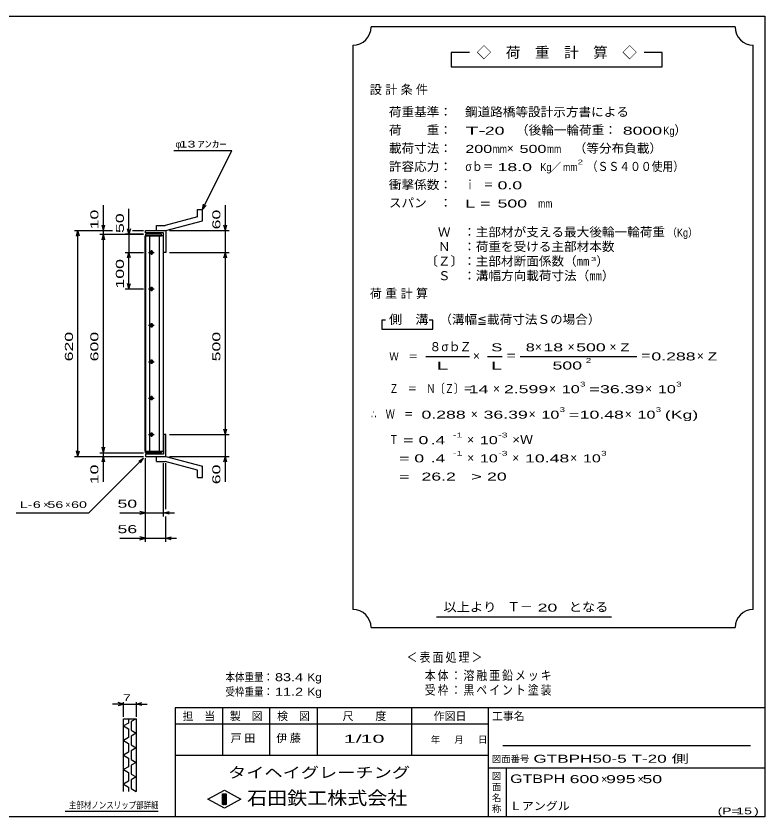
# Model space of a CAD drawing. Units: millimetres, scale not verified. Extents: x -1820 to 1736, y -1282 to 1048.
# Drawn here: x -321 to 1736, y -1152 to 1048 of the extents above; entities that cross this region are included whole.
import ezdxf
from ezdxf.enums import TextEntityAlignment as Align

# ---------------------------------------------------------------- set-up
doc = ezdxf.new("R2010")
doc.units = ezdxf.units.MM
doc.header["$LTSCALE"] = 10
for name, color, linetype, lineweight in [('0_2', 150, 'Continuous', 25), ('16', 3, 'Continuous', 25), ('19', 6, 'Continuous', 25), ('22', 4, 'Continuous', 25), ('24', 2, 'Continuous', 25), ('32', 4, 'Continuous', 25)]:
    doc.layers.add(name, color=color, linetype=linetype, lineweight=lineweight)
doc.styles.add('ベクトル', font='')
doc.styles.get('ベクトル').set_extended_font_data('ベクトル')

msp = doc.modelspace()

# ---------------------------------------------------------------- linework, layer by layer
at = {"layer": '0_2'}
for p, q in [((-1724, 1048.5), (1736, 1048.5)), ((1736, 1048.5), (1736, -1151.5)), ((1736, -851.5), (116, -851.5)), ((116, -851.5), (116, -1151.5)), ((246, -851.5), (246, -981.5)), ((376, -981.5), (376, -851.5)), ((506, -851.5), (506, -981.5)), ((766, -981.5), (766, -851.5)), ((976, -851.5), (976, -1151.5)), ((976, -896.5), (116, -896.5)), ((1696, -956.5), (1016, -956.5)), ((116, -981.5), (976, -981.5)), ((976, -1016.5), (1736, -1016.5)), ((1026, -1151.5), (1026, -1016.5)), ((206, -1102.5), (251, -1077.5)), ((251, -1077.5), (296, -1102.5)), ((246, -1087.5), (256, -1087.5)), ((246, -1117.5), (246, -1087.5)), ((246, -1087.5), (248, -1087.5)), ((248, -1087.5), (248, -1117.5)), ((250, -1117.5), (250, -1087.5)), ((250, -1087.5), (252, -1087.5)), ((252, -1087.5), (252, -1117.5)), ((254, -1117.5), (254, -1087.5)), ((254, -1087.5), (256, -1087.5)), ((256, -1087.5), (256, -1117.5)), ((256, -1087.5), (256, -1117.5)), ((251, -1127.5), (206, -1102.5)), ((256, -1117.5), (246, -1117.5)), ((248, -1117.5), (250, -1117.5)), ((296, -1102.5), (251, -1127.5)), ((252, -1117.5), (254, -1117.5)), ((1736, -1151.5), (-1724, -1151.5))]:
    msp.add_line(p, q, dxfattribs=at)
at = {"layer": '16'}
for p, q in [((33.3, -146.5), (33.3, 444.5)), ((33.3, 444.5), (34, 444.5)), ((78, 449), (34, 449)), ((34, 449), (34, 444.5)), ((34, 444.5), (78, 444.5)), ((34, 444.5), (34, -146.5)), ((84, 444.5), (34, 444.5)), ((45.5, 444.5), (45.5, -146.5)), ((72.5, -146.5), (72.5, 444.5)), ((78, 444.5), (78, 449)), ((84, -146.5), (84, 444.5)), ((42.5, 399), (58.5, 399)), ((52.5, 402), (48.5, 402)), ((48.5, 396), (52.5, 396)), ((50.5, 405), (50.5, 393)), ((42.5, 299), (58.5, 299)), ((52.5, 302), (48.5, 302)), ((48.5, 296), (52.5, 296)), ((50.5, 305), (50.5, 293)), ((42.5, 199), (58.5, 199)), ((52.5, 202), (48.5, 202)), ((50.5, 205), (50.5, 193)), ((48.5, 196), (52.5, 196)), ((42.5, 99), (58.5, 99)), ((52.5, 102), (48.5, 102)), ((48.5, 96), (52.5, 96)), ((50.5, 105), (50.5, 93)), ((52.5, 2), (48.5, 2)), ((50.5, 5), (50.5, -7)), ((42.5, -1), (58.5, -1)), ((48.5, -4), (52.5, -4)), ((42.5, -101), (58.5, -101)), ((52.5, -98), (48.5, -98)), ((48.5, -104), (52.5, -104)), ((50.5, -95), (50.5, -107)), ((34, -146.5), (33.3, -146.5)), ((34, -146.5), (78, -146.5)), ((34, -151), (34, -146.5)), ((34, -146.5), (84, -146.5)), ((78, -151), (34, -151)), ((78, -146.5), (78, -151))]:
    msp.add_line(p, q, dxfattribs=at)
for centre, radius, start, end in [((48.5, 399), 3, 90, 270), ((50.5, 399), 4, 46.6, 133.4), ((50.5, 399), 4, 226.6, 313.4), ((52.5, 399), 3, 270, 90), ((48.5, 299), 3, 90, 270), ((50.5, 299), 4, 46.6, 133.4), ((50.5, 299), 4, 226.6, 313.4), ((52.5, 299), 3, 270, 90), ((48.5, 199), 3, 90, 270), ((50.5, 199), 4, 46.6, 133.4), ((52.5, 199), 3, 270, 90), ((50.5, 199), 4, 226.6, 313.4), ((48.5, 99), 3, 90, 270), ((50.5, 99), 4, 46.6, 133.4), ((50.5, 99), 4, 226.6, 313.4), ((52.5, 99), 3, 270, 90), ((48.5, -1), 3, 90, 270), ((50.5, -1), 4, 46.6, 133.4), ((52.5, -1), 3, 270, 90), ((50.5, -1), 4, 226.6, 313.4), ((48.5, -101), 3, 90, 270), ((50.5, -101), 4, 46.6, 133.4), ((50.5, -101), 4, 226.6, 313.4), ((52.5, -101), 3, 270, 90)]:
    msp.add_arc(centre, radius, start, end, dxfattribs=at)
at = {"layer": '19'}
for p, q in [((177, 517), (191, 517)), ((177, 497), (177, 517)), ((191, 486), (191, 517)), ((177, 497), (88, 473)), ((90, 459), (191, 486)), ((65, 473), (88, 473)), ((65, 459), (65, 473)), ((34, 453), (34, 459)), ((34, 459), (89, 459)), ((84, 453), (34, 453)), ((65, 459), (90, 459)), ((84, 399), (84, 453)), ((89, 459), (90, 458)), ((90, 458), (90, 399)), ((90, 399), (84, 399)), ((90, -101), (84, -101)), ((84, -101), (84, -155)), ((90, -160), (90, -101)), ((34, -155), (34, -161)), ((84, -155), (34, -155)), ((34, -161), (89, -161)), ((65, -161), (90, -161)), ((65, -175), (65, -161)), ((65, -175), (88, -175)), ((177, -199), (88, -175)), ((89, -161), (90, -160)), ((90, -161), (191, -188)), ((191, -219), (191, -188)), ((177, -219), (177, -199)), ((177, -219), (191, -219))]:
    msp.add_line(p, q, dxfattribs=at)
at = {"layer": '22'}
for p, q in [((112, 679), (272, 679)), ((191, 517), (272, 679)), ((-81, 459), (-81, 529)), ((191, 517), (194, 531.6)), ((191, 517), (201, 528)), ((254, 459), (254, 529)), ((-11, 449), (-11, 519)), ((-81, 459), (-85, 474)), ((-81, 459), (-77, 474)), ((-11, 449), (-15, 464)), ((-7, 464), (-11, 449)), ((254, 459), (250, 474)), ((254, 459), (258, 474)), ((-161, 459), (-56, 459)), ((-155, 444), (-151, 459)), ((-147, 444), (-151, 459)), ((-151, -161), (-151, 459)), ((-91, 459), (-56, 459)), ((-91, 449), (29, 449)), ((-85, 434), (-81, 449)), ((-81, 449), (-81, 459)), ((-77, 434), (-81, 449)), ((-81, -151), (-81, 449)), ((29, 449), (-21, 449)), ((-11, 449), (-11, 399)), ((-1, 459), (29, 459)), ((-1, 459), (29, 459)), ((100, 459), (264, 459)), ((254, 399), (254, 459)), ((-21, 399), (29, 399)), ((-15, 384), (-11, 399)), ((-7, 384), (-11, 399)), ((-11, 299), (-11, 399)), ((100, 399), (264, 399)), ((250, 384), (254, 399)), ((258, 384), (254, 399)), ((254, -101), (254, 399)), ((-11, 299), (-15, 314)), ((-11, 299), (-7, 314)), ((-21, 299), (29, 299)), ((254, -101), (250, -86)), ((254, -101), (258, -86)), ((100, -101), (264, -101)), ((254, -161), (254, -101)), ((-151, -161), (-155, -146)), ((-151, -161), (-147, -146)), ((-91, -151), (29, -151)), ((-81, -151), (-85, -136)), ((-81, -151), (-77, -136)), ((-81, -161), (-81, -151)), ((-161, -161), (29, -161)), ((-121, -316), (29, -166)), ((-91, -161), (29, -161)), ((-85, -176), (-81, -161)), ((-77, -176), (-81, -161)), ((-81, -231), (-81, -161)), ((16, -174), (29, -166)), ((21, -179), (29, -166)), ((34, -326), (34, -166)), ((34, -396), (34, -166)), ((100, -161), (264, -161)), ((250, -176), (254, -161)), ((258, -176), (254, -161)), ((254, -231), (254, -161)), ((84, -326), (84, -180)), ((90, -306), (90, -180)), ((-321, -316), (-121, -316)), ((-36, -316), (34, -316)), ((34, -316), (19, -312)), ((19, -320), (34, -316)), ((34, -316), (84, -316)), ((84, -316), (99, -312)), ((99, -320), (84, -316)), ((84, -316), (114, -316)), ((90, -396), (90, -326)), ((-36, -386), (34, -386)), ((34, -386), (19, -382)), ((19, -390), (34, -386)), ((34, -386), (90, -386)), ((90, -386), (105, -382)), ((105, -390), (90, -386)), ((90, -386), (120, -386))]:
    msp.add_line(p, q, dxfattribs=at)
at = {"layer": '24', "color": 4}
for p, q in [((1654, 1018.5), (654, 1018.5)), ((604, 968.5), (604, -581.5)), ((1704, -581.5), (1704, 968.5)), ((924, 948.5), (874, 948.5)), ((874, 948.5), (874, 908.5)), ((1454, 948.5), (1404, 948.5)), ((1454, 908.5), (1454, 948.5)), ((874, 908.5), (1454, 908.5)), ((694, 213.5), (684, 213.5)), ((684, 213.5), (684, 188.5)), ((824, 213.5), (814, 213.5)), ((824, 188.5), (824, 213.5)), ((684, 188.5), (824, 188.5)), ((804, 113.5), (924, 113.5)), ((974, 113.5), (1014, 113.5)), ((1064, 113.5), (1384, 113.5)), ((834, -601.5), (1314, -601.5)), ((654, -631.5), (1654, -631.5))]:
    msp.add_line(p, q, dxfattribs=at)
for centre, start, end in [((604, 1018.5), 270, 0), ((1704, 1018.5), 180, 270), ((604, -631.5), 0, 90), ((1704, -631.5), 90, 180)]:
    msp.add_arc(centre, 50, start, end, dxfattribs=at)
at = {"layer": '32'}
for p, q in [((-26, -841.5), (-56, -841.5)), ((-26, -841.5), (-41, -837.5)), ((-41, -845.5), (-26, -841.5)), ((-26, -876.5), (-26, -836.5)), ((-26, -841.5), (9, -841.5)), ((9, -836.5), (9, -876.5)), ((9, -841.5), (24, -837.5)), ((24, -845.5), (9, -841.5)), ((9, -841.5), (39, -841.5)), ((-26, -881.5), (9, -881.5)), ((-26, -1081.5), (-26, -881.5)), ((-12, -893.5), (-26, -901.5)), ((-26, -901.5), (-12, -909.5)), ((-12, -881.5), (-12, -893.5)), ((9, -881.5), (-5, -889.5)), ((-5, -889.5), (-5, -913.5)), ((9, -881.5), (9, -1081.5)), ((-12, -909.5), (-12, -933.5)), ((-5, -913.5), (9, -921.5)), ((9, -921.5), (-5, -929.5)), ((-12, -933.5), (-26, -941.5)), ((-26, -941.5), (-12, -949.5)), ((-5, -929.5), (-5, -953.5)), ((-12, -949.5), (-12, -973.5)), ((-5, -953.5), (9, -961.5)), ((9, -961.5), (-5, -969.5)), ((-12, -973.5), (-26, -981.5)), ((-26, -981.5), (-12, -989.5)), ((-12, -989.5), (-12, -1013.5)), ((-5, -969.5), (-5, -993.5)), ((-5, -993.5), (9, -1001.5)), ((9, -1001.5), (-5, -1009.5)), ((-5, -1009.5), (-5, -1033.5)), ((-12, -1013.5), (-26, -1021.5)), ((-26, -1021.5), (-12, -1029.5)), ((-12, -1029.5), (-12, -1053.5)), ((-5, -1033.5), (9, -1041.5)), ((-12, -1053.5), (-26, -1061.5)), ((9, -1041.5), (-5, -1049.5)), ((-5, -1049.5), (-5, -1073.5)), ((-26, -1061.5), (-12, -1069.5)), ((-12, -1069.5), (-12, -1081.5)), ((-5, -1073.5), (9, -1081.5)), ((69, -1136.5), (-186, -1136.5))]:
    msp.add_line(p, q, dxfattribs=at)

# ---------------------------------------------------------------- texts
at = {"layer": '0_2', "style": 'ベクトル'}
for s, height, p in [('担\u3000当', 21.99, (136, -874.5)), ('製\u3000図', 21.99, (266, -874.5)), ('検\u3000図', 21.99, (396, -874.5)), ('尺\u3000\u3000度', 21.99, (576, -874.5)), ('作図日', 21.99, (826, -874.5)), ('工事名', 21.99, (986, -874.5)), ('年', 18.3, (818, -939)), ('月', 18.3, (883, -939)), ('日', 18.3, (948, -939)), ('図面番号', 18.33, (986, -992)), ('図', 18.3, (986, -1039)), ('面', 18.3, (986, -1069)), ('名', 18.3, (986, -1099)), ('称', 18.3, (986, -1129))]:
    msp.add_text(s, height=height, dxfattribs=at).set_placement(p, align=Align.MIDDLE_LEFT)
at = {"layer": '0_2', "color": 222, "style": 'ベクトル'}
for s, height, width, p in [('タイヘイグレーチング', 29.33, 1.25, (261, -1029.5)), ('石田鉄工株式会社', 36.66, 1.1, (313.5, -1099.5))]:
    msp.add_text(s, height=height, dxfattribs=dict(at, width=width)).set_placement(p, align=Align.MIDDLE_LEFT)
at = {"layer": '22', "color": 2, "style": 'ベクトル'}
for s, height, width, p in [(' 13 ', 18.33, 1.6, (117, 696.5)), ('ｱﾝｶｰ', 18.33, 1.6, (177, 696.5)), ('L-', 18.33, 1.6, (-311, -293.5)), (' 6 ', 18.33, 1.6, (-286, -293.5)), (' 56 ', 18.33, 1.6, (-246, -293.5)), (' 60 ', 18.33, 1.6, (-181, -293.5)), (' 50 ', 21.99, 1.65, (-56, -291)), (' 56 ', 21.99, 1.65, (-56, -361)), ('本体重量：', 21.99, 0.85, (254, -767.5)), (' 83.4', 21.99, 1.35, (379, -767.5)), ('Kg', 21.99, 1.1, (479, -767.5)), ('受枠重量：', 21.99, 0.85, (254, -807.5)), (' 11.2', 21.99, 1.35, (379, -807.5)), ('Kg', 21.99, 1.1, (479, -807.5)), ('1/', 21.99, 2, (579, -936.5)), (' 10 ', 21.99, 2, (609, -936.5)), ('GTBPH50-5 T-20 側                   ', 21.99, 1.6, (1100, -991.5)), ('GTBPH', 23.46, 1.4, (1036, -1046.5)), (' 600 ', 21.99, 1.65, (1186, -1047.5)), (' 995 ', 21.99, 1.65, (1286, -1047.5)), (' 50 ', 21.99, 1.65, (1386, -1047.5)), ('Ｌアングル', 21.99, 1.1, (1035, -1121.5)), ('(P=', 18.33, 1.55, (1606, -1135)), (' 15 ', 18.33, 1.6, (1646, -1135)), (')', 18.3, 1.6, (1706, -1135))]:
    msp.add_text(s, height=height, dxfattribs=dict(at, width=width)).set_placement(p, align=Align.MIDDLE_LEFT)
for s, height, p in [('φ', 18.3, (117, 696.5)), ('×', 18.3, (-246, -293.5)), ('×', 18.3, (-186, -293.5)), ('×', 22, (1286, -1047.5)), ('×', 22, (1386, -1047.5))]:
    msp.add_text(s, height=height, dxfattribs=at).set_placement(p, align=Align.MIDDLE_LEFT)
at = {"layer": '22', "color": 2, "style": 'ベクトル', "width": 1.65}
for s, p in [(' 10 ', (-106, 449)), (' 60 ', (229, 449)), (' 50 ', (-36, 439)), (' 100 ', (-36, 286.5)), (' 620 ', (-176, 86.5)), (' 600 ', (-106, 86.5)), (' 500 ', (229, 86.5)), (' 10 ', (-106, -251)), (' 60 ', (229, -251))]:
    msp.add_text(s, height=21.99, rotation=90, dxfattribs=at).set_placement(p, align=Align.MIDDLE_LEFT)
at = {"layer": '22', "color": 2, "attachment_point": 4, "style": 'ベクトル'}
for s, insert, char_height in [('\\T1.2;\\W0.85;＜表面処理＞', (751.5, -714), 25.66), ('\\T1.19;\\W0.85;本体：溶融亜鉛メッキ', (801.5, -764), 25.66), ('\\T1.19;\\W0.85;受枠：黒ペイント塗装', (801.5, -804), 25.66), ('\\T1.25;戸田\u3000', (268.5, -936.5), 21.99), ('\\T1.25;伊藤\u3000', (393.5, -936.5), 21.99)]:
    msp.add_mtext(s, dxfattribs=dict(at, insert=insert, char_height=char_height))
at = {"layer": '24', "style": 'ベクトル'}
for s, height, p in [('◇\u3000荷\u3000重\u3000計\u3000算\u3000◇', 29.33, (944, 948.5)), ('）', 24.2, (1487, 735)), ('×', 24.2, (1027, 685)), ('／', 22, (1146.5, 633.5)), ('）', 24.2, (1273, 375)), ('σｂ', 24.19, (847, 140)), ('８', 24.2, (814, 140)), ('Ｚ', 24.2, (897, 140)), ('×', 24.2, (1104, 140)), ('×', 24.2, (1194, 140)), ('×', 24.2, (1309, 140)), ('×', 24.2, (934, 115)), ('×', 24.2, (1549, 115)), ('×', 24.2, (989, 25)), ('×', 24.2, (1143, 25)), ('×', 24.2, (1407, 25)), ('×', 24.2, (928, -45)), ('×', 24.2, (1087, -45)), ('×', 24.2, (1351, -45)), ('×', 24.2, (918, -115)), ('×', 24.2, (918, -165)), ('×', 24.2, (1042, -165)), ('×', 24.2, (1201, -165)), ('Ｔ－', 25.66, (1028, -574))]:
    msp.add_text(s, height=height, dxfattribs=at).set_placement(p, align=Align.MIDDLE_LEFT)
for s, height, width, p in [('荷重基準：\u3000', 24.19, 1.05, (703, 785)), ('鋼道路橋等設計示方書による', 24.19, 1.05, (912, 785)), ('荷\u3000\u3000重：\u3000', 24.19, 1.05, (703, 735)), ('（後輪一輪荷重：', 24.19, 1.05, (1052, 735)), ('T-', 21.99, 2, (913, 733.5)), (' 20 ', 21.99, 1.65, (953, 733.5)), (' 8000', 21.99, 1.65, (1332, 733.5)), ('Kg', 21.99, 0.85, (1457, 733.5)), ('載荷寸法：\u3000', 24.19, 1.05, (703, 685)), ('200', 21.99, 1.5, (913, 683.5)), ('mm', 21.99, 0.8, (988, 683.5)), ('500', 21.99, 1.5, (1062, 683.5)), ('mm', 21.99, 0.8, (1137, 683.5)), ('\u3000（等分布負載）', 24.19, 1.05, (1176, 685)), ('許容応力：\u3000', 24.19, 1.05, (703, 635)), ('σｂ＝', 24.19, 0.9, (913, 635)), (' 18.0', 21.99, 1.65, (988, 633.5)), ('Kg', 21.99, 0.85, (1119, 633.5)), ('mm', 21.99, 0.8, (1181.5, 633.5)), ('2', 13.2, 1.5, (1221.5, 647.5)), ('（ＳＳ４００使用）', 24.19, 0.9, (1246.5, 635)), ('衝撃係数：\u3000', 24.19, 1.05, (703, 585)), ('ｉ\u3000＝', 24.19, 0.75, (913, 585)), (' 0.0', 21.99, 1.65, (988, 583.5)), ('スパン\u3000：\u3000', 24.19, 1.05, (703, 535)), ('L =', 21.99, 1.65, (913, 533.5)), (' 500 ', 21.99, 1.65, (988, 533.5)), ('mm', 21.99, 0.8, (1113, 533.5)), ('\u3000Ｗ\u3000：主部材が支える最大後輪一輪荷重', 24.19, 1.05, (803, 455)), ('（Kg）', 21.99, 0.85, (1468, 453.5)), ('\u3000Ｎ\u3000：荷重を受ける主部材本数', 24.19, 1.05, (803, 415)), ('〔Ｚ〕：主部材断面係数（㎜', 24.19, 1.05, (803, 375)), ('3', 11, 1.8, (1258, 381)), ('\u3000Ｓ\u3000：溝幅方向載荷寸法（㎜）', 24.19, 1.05, (803, 335)), ('側\u3000溝', 24.19, 1.1, (703, 215)), ('\u3000（溝幅≦載荷寸法Ｓの場合）', 24.19, 1.05, (807, 215)), ('S', 22, 1.55, (984, 138.5)), ('8', 22, 1.5, (1079, 138.5)), (' 18 ', 21.99, 1.65, (1114, 138.5)), (' 500 ', 21.99, 1.65, (1204, 138.5)), ('Z', 22, 1.4, (1339, 138.5)), ('Ｗ\u3000＝', 21.99, 0.85, (704, 113.5)), ('＝', 24.2, 0.9, (1024, 115)), ('＝', 24.2, 0.9, (1394, 115)), ('0.288', 21.99, 1.65, (1424, 113.5)), ('Z', 22, 1.4, (1579, 113.5)), ('L', 22, 1.8, (984, 88.5)), (' 500 ', 21.99, 1.65, (1139, 88.5)), ('2', 13.2, 1.5, (1244, 102.5)), ('3', 13.2, 1.5, (1228, 37.5)), ('3', 13.2, 1.5, (1492, 37.5)), ('Ｚ\u3000＝\u3000Ｎ〔Ｚ〕＝', 24.19, 0.75, (704, 25)), (' 14 ', 21.99, 1.65, (909, 23.5)), ('2.599', 21.99, 1.65, (1019, 23.5)), ('10', 21.99, 1.5, (1178, 23.5)), ('=', 22, 1.7, (1253, 23.5)), ('36.39', 21.99, 1.65, (1283, 23.5)), ('10', 21.99, 1.5, (1442, 23.5)), ('∴\u3000Ｗ\u3000＝', 24.19, 0.75, (654, -45)), (' 0.288', 21.99, 1.65, (779, -46.5)), ('36.39', 21.99, 1.65, (963, -46.5)), ('10', 21.99, 1.5, (1122, -46.5)), ('3', 13.2, 1.5, (1172, -32.5)), ('=', 22, 1.7, (1197, -46.5)), ('10.48', 21.99, 1.65, (1227, -46.5)), ('10', 21.99, 1.5, (1386, -46.5)), ('3', 13.2, 1.5, (1436, -32.5)), ('(Kg)', 21.99, 1.65, (1461, -46.5)), ('Ｔ', 24.2, 0.75, (704, -115)), (' = 0', 21.99, 1.65, (729, -116.5)), (' .4 ', 21.99, 1.65, (804, -116.5)), ('-1', 13.2, 1.65, (879, -102.5)), ('10', 21.99, 1.5, (953, -116.5)), ('-3', 13.2, 1.65, (1003, -102.5)), ('×Ｗ', 24.19, 1.1, (1042, -115)), ('-1', 13.2, 1.65, (879, -152.5)), ('-3', 13.2, 1.65, (1003, -152.5)), ('3', 13.2, 1.5, (1286, -152.5)), ('  = 0', 21.99, 1.65, (704, -166.5)), (' .4 ', 21.99, 1.65, (804, -166.5)), ('10', 21.99, 1.5, (953, -166.5)), ('10.48', 21.99, 1.65, (1077, -166.5)), ('10', 21.99, 1.5, (1236, -166.5)), ('  =', 21.99, 1.65, (704, -216.5)), (' 26.2', 21.99, 1.65, (779, -216.5)), ('>', 22, 1.7, (929, -216.5)), (' 20 ', 21.99, 1.65, (959, -216.5)), ('以上より\u3000', 24.19, 1.1, (853, -575)), (' 20 ', 21.99, 1.65, (1098, -576.5)), ('となる', 24.19, 1.1, (1197, -575))]:
    msp.add_text(s, height=height, dxfattribs=dict(at, width=width)).set_placement(p, align=Align.MIDDLE_LEFT)
at = {"layer": '24', "attachment_point": 4, "style": 'ベクトル'}
for s, insert, char_height in [('\\T1.28;設計条件', (650.5, 845), 24.19), ('\\T1.28;荷重計算', (650.5, 285), 24.19), ('\\T1.5;\\W2;\\~L\\~', (809, 88.5), 21.99)]:
    msp.add_mtext(s, dxfattribs=dict(at, insert=insert, char_height=char_height))
at = {"layer": '32', "color": 2, "style": 'ベクトル'}
for s, width, p in [(' 7 ', 1.6, (-38.5, -824)), ('主部材ノンスリップ部詳細', 0.8, (-176, -1119))]:
    msp.add_text(s, height=18.33, dxfattribs=dict(at, width=width)).set_placement(p, align=Align.MIDDLE_LEFT)

doc.saveas('drawing.dxf')
